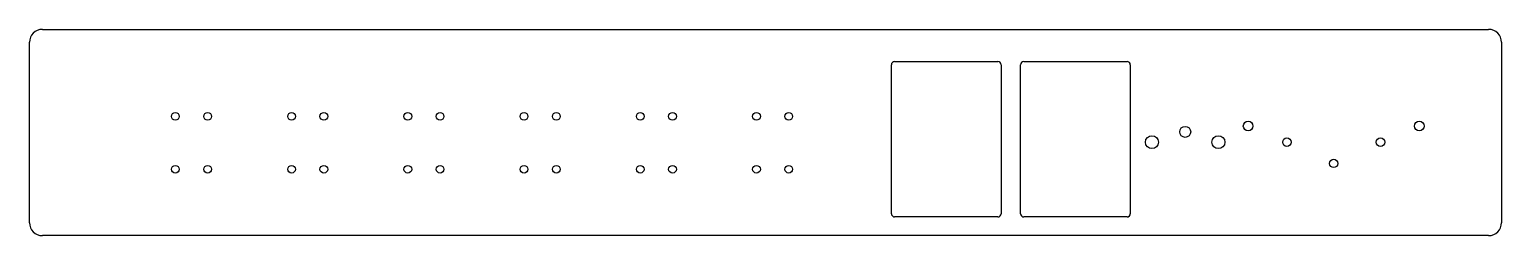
# Model space of a CAD drawing. Header units: millimetres. Extents: x -114 to 114, y 37 to 69.
import ezdxf

# ---------------------------------------------------------------- set-up
doc = ezdxf.new("R2010")
doc.units = ezdxf.units.MM
doc.layers.add('Edge.Cuts', color=254, linetype='CONTINUOUS', true_color=0xd0d2cd)

msp = doc.modelspace()

# ---------------------------------------------------------------- linework, layer by layer
at = {"layer": 'Edge.Cuts', "linetype": 'CONTINUOUS'}
for p, q in [((-112, 69), (112, 69)), ((-114, 39), (-114, 67)), ((114, 67), (114, 39)), ((20, 64), (36, 64)), ((40, 64), (56, 64)), ((19.5, 40.4), (19.5, 63.5)), ((36.5, 63.5), (36.5, 40.4)), ((39.5, 40.4), (39.5, 63.5)), ((56.5, 63.5), (56.5, 40.4)), ((36, 39.9), (20, 39.9)), ((56, 39.9), (40, 39.9)), ((112, 37), (-112, 37))]:
    msp.add_line(p, q, dxfattribs=at)
at = {"layer": 'Edge.Cuts'}
for centre, radius in [((-91.400001, 55.5), 0.6), ((-86.400001, 55.5), 0.6), ((-73.4, 55.5), 0.6), ((-68.4, 55.5), 0.6), ((-55.4, 55.5), 0.6), ((-50.4, 55.5), 0.6), ((-37.4, 55.5), 0.6), ((-32.4, 55.5), 0.6), ((-19.4, 55.5), 0.6), ((-14.4, 55.5), 0.6), ((-1.4, 55.5), 0.6), ((3.6, 55.5), 0.6), ((74.75, 54), 0.75), ((101.25, 54), 0.75), ((59.85, 51.5), 1), ((65, 53.1), 0.85), ((70.15, 51.5), 1), ((80.75, 51.5), 0.65), ((95.25, 51.5), 0.65), ((-91.400001, 47.3), 0.6), ((-86.400001, 47.3), 0.6), ((-73.4, 47.3), 0.6), ((-68.4, 47.3), 0.6), ((-55.4, 47.3), 0.6), ((-50.4, 47.3), 0.6), ((-37.4, 47.3), 0.6), ((-32.4, 47.3), 0.6), ((-19.4, 47.3), 0.6), ((-14.4, 47.3), 0.6), ((-1.4, 47.3), 0.6), ((3.6, 47.3), 0.6), ((88, 48.2), 0.65)]:
    msp.add_circle(centre, radius, dxfattribs=at)
for centre, radius, start, end in [((-112, 67), 2, 90, 180), ((112, 67), 2, 0, 90), ((20, 63.5), 0.5, 90, 180), ((36, 63.5), 0.5, 0, 90), ((40, 63.5), 0.5, 90, 180), ((56, 63.5), 0.5, 0, 90), ((-112, 39), 2, -180, -90), ((20, 40.4), 0.5, -180, -90), ((36, 40.4), 0.5, -90, 0), ((40, 40.4), 0.5, -180, -90), ((56, 40.4), 0.5, -90, 0), ((112, 39), 2, -90, 0)]:
    msp.add_arc(centre, radius, start, end, dxfattribs=at)

doc.saveas('drawing.dxf')
